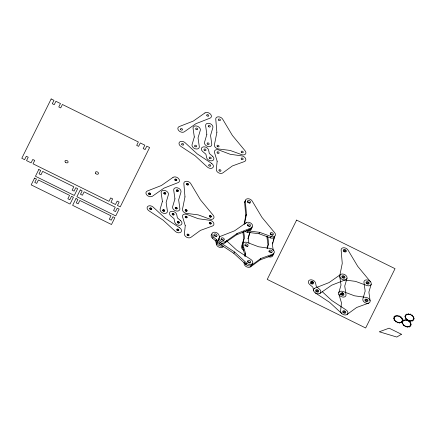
<?xml version="1.0" encoding="UTF-8"?>
<svg xmlns="http://www.w3.org/2000/svg" width="436" height="436" viewBox="0 0 436 436"><rect width="100%" height="100%" fill="white"/><g stroke="black" fill="none" stroke-linecap="round" stroke-linejoin="round"><path stroke-width="0.65" d="M244.242 262.063L244.106 263.322A3.869 2.709 26.2 0 0 246.4 266.712A3.869 2.709 26.2 0 0 250.618 266.816L260.156 259.867L272.189 255.485L272.871 254.095A3.869 2.709 26.2 0 0 274.07 251.032A3.869 2.709 26.2 0 0 270.249 248.395L258.679 246.798L247.261 242.481A3.869 2.709 26.2 0 0 242.988 245.027L242.307 246.416L244.961 255.147L244.83 256.406M245.386 256.275L245.648 253.757L242.988 245.027M244.073 224.202L245.768 215.749L246.454 214.359L245.326 201.078A3.869 2.709 26.2 0 1 247.98 198.74A3.869 2.709 26.2 0 1 252.231 201.089L261.938 217.346L274.68 232.737A3.869 2.709 26.2 0 1 274.947 236.034A3.869 2.709 26.2 0 1 271.148 236.525L259.654 232.339L248.068 230.889A3.869 2.709 26.2 0 1 246.46 230.41M244.492 224.115L246.454 214.359M339.775 275.726L342.26 263.371L341.132 250.095A3.869 2.709 26.2 0 1 343.786 247.752A3.869 2.709 26.2 0 1 348.037 250.106L357.743 266.363L370.486 281.754M397.12 322.1C396.689 322.618 398.095 323.19 398.008 322.422M398.493 316.149C398.4 315.397 399.796 315.915 399.381 316.465M408.243 320.264C408.488 321.141 407.54 319.375 407.317 320.422M409.933 314.427C409.878 313.686 411.257 314.236 410.816 314.77M409.126 320.607L408.908 320.961L408.21 320.673M242.274 245.108L244.536 237.44L243.664 231.538M247.85 238.841L248.133 237.887M248.275 237.407L248.558 236.448M248.7 235.969L248.983 235.009M249.125 234.53L249.403 233.571M249.545 233.097L249.686 232.617M250.09 232.186L248.253 238.41L248.961 243.239M266.995 248.297L268.004 244.879L266.783 236.138M267.246 248.378L268.685 243.49L267.693 236.388M272.293 243.904L272.582 242.928M272.729 242.443L272.871 241.953M273.159 240.977L273.448 239.996M273.59 239.511L273.879 238.536M274.707 236.655L272.402 244.471L273.241 250.482M338.767 292.73L341.023 285.068L339.758 276.484M347.002 278.37L344.74 286.038L346.004 294.622A3.869 2.709 26.2 0 1 342.407 297.003A3.869 2.709 26.2 0 1 338.696 293.057A3.869 2.709 26.2 0 1 343.067 291.493L354.484 295.81L366.055 297.407A3.869 2.709 26.2 0 1 370.131 301.151A3.869 2.709 26.2 0 1 366.077 303.091A3.869 2.709 26.2 0 1 362.866 298.933L365.172 291.117L363.951 282.37A3.869 2.709 26.2 0 1 367.548 280.01A3.869 2.709 26.2 0 1 371.265 283.929A3.869 2.709 26.2 0 1 366.954 285.536L355.46 281.351L343.873 279.901A3.869 2.709 26.2 0 1 339.818 275.552A3.869 2.709 26.2 0 1 345.356 274.98A3.869 2.709 26.2 0 1 345.688 279.716L331.583 285.237L320.002 293.341M371.194 284.283L368.889 292.098L370.11 300.84M405.039 326.008C404.532 326.477 405.878 327.142 405.905 326.401M408.183 320.814L408.287 320.465M223.57 246.155A3.869 2.709 26.2 0 1 219.853 247.452A3.869 2.709 26.2 0 1 216.392 244.296L215.711 240.977L212.49 238.241L213.177 236.852A3.869 2.709 26.2 0 1 213.624 232.268A3.869 2.709 26.2 0 1 219.101 235.489L219.51 237.478M215.711 240.977L216.392 239.587L213.177 236.852M216.392 244.296L217.079 242.907L216.392 239.587M220.049 242.405L219.586 243.947L233.843 253.349L246.002 264.554L246.683 263.17A3.869 2.709 26.2 0 0 252.122 263.927A3.869 2.709 26.2 0 0 250.929 259.507L236.677 250.106L226.464 240.694M245.768 215.749L244.645 202.468L245.326 201.078M219.581 237.811A3.869 2.709 26.2 0 0 219.526 241.964A3.869 2.709 26.2 0 0 224.878 242.939L225.559 241.549L237.146 233.445L251.25 227.924A3.869 2.709 26.2 0 0 251.605 223.777A3.869 2.709 26.2 0 0 246.16 222.709L234.573 230.813L220.469 236.334A3.869 2.709 26.2 0 0 220.115 240.481A3.869 2.709 26.2 0 0 225.559 241.549M224.878 242.939L236.465 234.835L237.146 233.445M245.702 223.635L246.16 222.709M233.843 253.349L234.524 251.959L220.273 242.558M245.037 231.369A3.869 2.709 26.2 0 0 247.386 232.279L248.068 230.889M251.25 227.924L250.569 229.314L236.465 234.835M244.961 255.147L245.648 253.757M247.386 232.279L258.968 233.729L259.654 232.339M250.618 266.816L251.3 265.426L260.837 258.477L272.871 254.095M258.968 233.729L270.467 237.914L271.148 236.525M260.156 259.867L260.837 258.477M340.739 294.322L341.023 294.464M314.176 288.567L314.34 288.436M395.517 321.054C394.782 321.327 395.964 322.253 396.253 321.626M400.248 316.945C400.531 316.313 401.725 317.25 400.984 317.512M406.674 319.174C405.921 319.392 407.06 320.384 407.388 319.762M411.671 315.272C411.993 314.65 413.148 315.653 412.385 315.86M347.105 314.438L356.643 307.489L368.676 303.113M340.598 274.5L329.011 282.604L314.906 288.125A3.869 2.709 26.2 0 0 314.487 292.202A3.869 2.709 26.2 0 0 319.871 293.428A3.869 2.709 26.2 0 0 319.49 289.172L316.274 286.43L315.593 283.111A3.869 2.709 26.2 0 0 310.11 279.89A3.869 2.709 26.2 0 0 309.664 284.479L312.885 287.215L313.566 290.534M403.545 324.853C402.75 325.005 403.845 326.063 404.216 325.469M409.006 321.354C409.36 320.771 410.483 321.79 409.677 321.97M312.111 281.531L311.795 281.7L311.969 282.773L313.244 282.087M342.467 293.205L342.783 293.036M342.75 293.346L343.067 293.172M312.078 281.841L312.394 281.672M312.361 281.978L312.677 281.809M312.645 282.119L312.961 281.95M343.633 293.455L342.358 294.137L342.184 293.068L342.5 292.894M343.028 293.483L343.35 293.314M394.455 319.659C393.555 319.495 394.324 320.825 394.891 320.373M401.611 318.198C402.15 317.735 402.973 319.059 402.047 318.907M405.676 317.762L405.251 318.013L406.08 318.476M412.979 316.558L413.808 317.021L413.383 317.272M402.662 323.408L402.205 323.632L403 324.133M410.216 322.689L411.017 323.19L410.559 323.414M394.144 318.187C393.365 317.631 393.381 319.13 394.193 318.901M402.308 319.67C403.093 319.408 403.169 320.967 402.357 320.378M405.436 316.296C404.657 315.724 404.635 317.223 405.447 316.999M413.606 318.035C414.445 317.833 414.391 319.337 413.622 318.738M402.559 321.964C401.834 321.348 401.643 322.809 402.504 322.651M410.717 324.171C411.573 323.992 411.399 325.518 410.663 324.858M342.184 293.068L343.312 293.624M311.795 281.7L312.928 282.261M394.651 316.934C394.166 316.198 393.348 317.386 394.302 317.506M402.199 321.065C403.18 321.19 402.297 322.389 401.85 321.632A4.333 3.03 26.2 0 1 394.733 320.149A4.333 3.03 26.2 0 1 398.166 316.073A4.333 3.03 26.2 0 1 401.85 321.632M406.009 315.075C405.573 314.334 404.663 315.473 405.633 315.626M413.426 319.408C414.413 319.577 413.448 320.716 413.05 319.959A4.333 3.03 26.2 0 1 405.927 318.253A4.333 3.03 26.2 0 1 409.611 314.34A4.333 3.03 26.2 0 1 413.05 319.959M403.256 320.809C402.869 320.073 401.856 321.092 402.82 321.321M410.401 325.501C411.382 325.73 410.331 326.777 409.965 326.014A4.333 3.03 26.2 0 1 402.875 323.904A4.333 3.03 26.2 0 1 406.995 320.318A4.333 3.03 26.2 0 1 409.965 326.014M315.392 292.965L329.649 302.361L341.802 313.571M322.291 291.744L331.796 300.508L346.053 309.909A3.869 2.709 26.2 0 1 347.721 313.729A3.869 2.709 26.2 0 1 343.623 314.667A3.869 2.709 26.2 0 1 340.587 311.151L341.453 302.769L338.794 294.038M234.524 251.959L246.683 263.17M395.866 316.149C395.735 315.424 394.329 315.937 395.19 316.46M401.311 322.106C402.183 322.629 400.749 323.152 400.635 322.422M407.279 314.34L406.379 314.127L406.581 314.628M412.478 320.406C413.333 320.961 411.867 321.408 411.78 320.694M404.624 320.171L403.725 319.91L403.883 320.406M409.339 326.417C410.145 327.005 408.646 327.354 408.597 326.651M397.556 315.98C397.676 315.321 396.171 315.239 396.689 315.98M399.812 322.591C400.341 323.354 398.787 323.223 398.945 322.591M408.995 314.231L408.183 313.735L408.118 314.198M410.941 320.836C411.431 321.594 409.911 321.452 410.063 320.803M406.379 320.171L405.605 319.637L405.491 320.084M407.731 326.738C408.145 327.518 406.641 327.278 406.843 326.651M242.901 232.393L243.849 238.83L241.593 246.493A3.869 2.709 26.2 0 0 243.855 250.264M221.793 244.792A3.869 2.709 26.2 0 1 218.104 242.416A3.869 2.709 26.2 0 1 218.681 239.32M223.003 246.013A3.869 2.709 26.2 0 1 217.918 244.536A3.869 2.709 26.2 0 1 218.169 240.634M251.894 226.834A3.869 2.709 26.2 0 1 248.694 229.494M247.457 225.336A1.662 1.161 26.2 0 1 249.779 226.507M251.261 228.693A3.869 2.709 26.2 0 1 246.444 230.437M220.872 239.408A1.662 1.161 26.2 0 1 222.431 239.364A1.662 1.161 26.2 0 1 223.597 240.519M252.122 263.638A3.869 2.709 26.2 0 1 249.076 265.938A3.869 2.709 26.2 0 1 244.928 262.99M247.49 261.796A1.662 1.161 26.2 0 1 250.013 263.159M212.49 238.241A3.869 2.709 26.2 0 1 212.119 233.979M213.831 235.347A1.662 1.161 26.2 0 1 216.327 236.579M274.789 236.05A3.869 2.709 26.2 0 1 270.467 237.914M244.645 202.468A3.869 2.709 26.2 0 1 245.599 200.565M270.151 234.067A1.662 1.161 26.2 0 1 272.598 235.162M247.479 201.873A1.662 1.161 26.2 0 1 249.883 203.399M243.353 248.024A3.869 2.709 26.2 0 1 243.108 244.007M273.595 253.065A3.869 2.709 26.2 0 1 270.178 255.61M244.781 245.381A1.662 1.161 26.2 0 1 247.397 246.558M268.778 251.643A1.662 1.161 26.2 0 1 271.454 252.629M272.963 254.913A3.869 2.709 26.2 0 1 268.14 256.553M274.102 237.457A3.869 2.709 26.2 0 1 274.021 238.045M185.251 225.674L184.395 233.849A3.869 2.709 26.2 0 0 186.69 237.239A3.869 2.709 26.2 0 0 190.903 237.342L200.44 230.393L212.474 226.012A3.869 2.709 26.2 0 0 213.673 222.949A3.869 2.709 26.2 0 0 209.852 220.311L198.282 218.714L186.864 214.398A3.869 2.709 26.2 0 0 182.591 216.943L185.251 225.674M217.155 161.238L216.3 169.413A3.869 2.709 26.2 0 0 218.594 172.809A3.869 2.709 26.2 0 0 222.807 172.907L232.35 165.958L244.383 161.576A3.869 2.709 26.2 0 0 245.577 158.513A3.869 2.709 26.2 0 0 241.757 155.875L230.192 154.279L218.768 149.962A3.869 2.709 26.2 0 0 214.501 152.507L217.155 161.238M184.978 196.881L182.499 209.236A3.869 2.709 26.2 0 0 186.597 213.411L198.178 214.861L209.678 219.046A3.869 2.709 26.2 0 0 213.477 218.556A3.869 2.709 26.2 0 0 213.209 215.259L200.462 199.868L190.755 183.611A3.869 2.709 26.2 0 0 186.504 181.262A3.869 2.709 26.2 0 0 183.856 183.6L184.978 196.881M216.883 132.446L214.403 144.801A3.869 2.709 26.2 0 0 218.501 148.976L230.088 150.425L241.582 154.611A3.869 2.709 26.2 0 0 245.381 154.121A3.869 2.709 26.2 0 0 245.114 150.823L232.372 135.433L222.665 119.175A3.869 2.709 26.2 0 0 218.414 116.826A3.869 2.709 26.2 0 0 215.76 119.164L216.883 132.446M162.41 201.416L160.154 209.078A3.869 2.709 26.2 0 0 163.571 213.297A3.869 2.709 26.2 0 0 167.391 210.97L166.132 202.386L168.389 194.723A3.869 2.709 26.2 0 0 164.966 190.505A3.869 2.709 26.2 0 0 161.146 192.832L162.41 201.416M174.934 198.909L172.629 206.724A3.869 2.709 26.2 0 0 176.035 210.937A3.869 2.709 26.2 0 0 179.872 208.631L178.651 199.89L180.956 192.074A3.869 2.709 26.2 0 0 177.55 187.856A3.869 2.709 26.2 0 0 173.713 190.167L174.934 198.909M194.314 136.98L192.058 144.643A3.869 2.709 26.2 0 0 195.475 148.861A3.869 2.709 26.2 0 0 199.296 146.534L198.037 137.95L200.293 130.288A3.869 2.709 26.2 0 0 196.876 126.069A3.869 2.709 26.2 0 0 193.055 128.397L194.314 136.98M206.838 134.473L204.533 142.289A3.869 2.709 26.2 0 0 207.939 146.507A3.869 2.709 26.2 0 0 211.776 144.196L210.555 135.454L212.861 127.639A3.869 2.709 26.2 0 0 209.454 123.421A3.869 2.709 26.2 0 0 205.618 125.731L206.838 134.473M51.17 98.95L21.8 158.268L24.601 159.652L26.285 156.257L28.226 157.216L26.547 160.612L31.092 162.857L32.771 159.462L34.717 160.421L33.032 163.816L108.995 201.307L110.679 197.911L112.619 198.87L110.94 202.266L115.486 204.511L117.17 201.116L119.11 202.075L117.431 205.47L120.232 206.855L149.603 147.537L146.801 146.153L145.117 149.548L143.177 148.589L144.856 145.193L140.31 142.948L138.632 146.343L136.686 145.384L138.37 141.989L62.408 104.498L60.724 107.894L58.784 106.934L60.462 103.539L55.917 101.294L54.233 104.689L52.293 103.73L53.977 100.335L51.17 98.95M34.553 178.084L31.19 184.88L70.043 204.053L73.406 197.263L71.499 196.32L69.814 199.715L67.874 198.762L69.553 195.361L38.401 179.986L36.722 183.382L34.776 182.422L36.461 179.027L34.553 178.084M38.809 169.484L35.447 176.275L74.3 195.453L77.668 188.663L75.755 187.72L74.076 191.115L72.131 190.156L73.815 186.761L42.663 171.386L40.979 174.781L39.038 173.822L40.722 170.427L38.809 169.484M75.995 198.544L72.632 205.334L111.485 224.513L114.848 217.722L112.94 216.779L111.262 220.175L109.316 219.215L111 215.82L79.848 200.446L78.164 203.841L76.224 202.882L77.902 199.486L75.995 198.544M80.257 189.938L76.894 196.729L115.747 215.907L119.11 209.117L117.202 208.174L115.518 211.569L113.578 210.61L115.257 207.214L84.11 191.84L82.426 195.235L80.48 194.276L82.164 190.881L80.257 189.938M296.6 220.093L267.23 279.411L365.662 327.992L395.032 268.674L296.6 220.093M340.772 294.011L341.115 294.507L340.772 294.011M204.92 112.951L193.339 121.055L179.229 126.582A3.869 2.709 26.2 0 0 178.88 130.729A3.869 2.709 26.2 0 0 184.324 131.797L195.911 123.693L210.016 118.172A3.869 2.709 26.2 0 0 210.37 114.025A3.869 2.709 26.2 0 0 204.92 112.951M173.016 177.387L161.429 185.491L147.324 191.012A3.869 2.709 26.2 0 0 146.97 195.159A3.869 2.709 26.2 0 0 152.42 196.233L164.001 188.129L178.111 182.602A3.869 2.709 26.2 0 0 178.46 178.455A3.869 2.709 26.2 0 0 173.016 177.387M401.425 334.248L396.815 337.05L379.282 331.774L389.119 328.177L401.425 334.248M211.531 163.331L197.279 153.93L185.12 142.725A3.869 2.709 26.2 0 0 179.681 141.967A3.869 2.709 26.2 0 0 180.875 146.382L195.126 155.783L207.285 166.988A3.869 2.709 26.2 0 0 212.724 167.751A3.869 2.709 26.2 0 0 211.531 163.331M179.627 227.766L165.369 218.365L153.216 207.155A3.869 2.709 26.2 0 0 147.771 206.397A3.869 2.709 26.2 0 0 148.965 210.817L163.222 220.218L175.376 231.423A3.869 2.709 26.2 0 0 180.82 232.181A3.869 2.709 26.2 0 0 179.627 227.766M212.528 156.192L209.307 153.456L208.626 150.137A3.869 2.709 26.2 0 0 203.149 146.916A3.869 2.709 26.2 0 0 202.702 151.499L205.917 154.235L206.599 157.554A3.869 2.709 26.2 0 0 212.081 160.775A3.869 2.709 26.2 0 0 212.528 156.192M180.624 220.627L177.403 217.891L176.722 214.572A3.869 2.709 26.2 0 0 171.244 211.346A3.869 2.709 26.2 0 0 170.792 215.934L174.013 218.67L174.694 221.989A3.869 2.709 26.2 0 0 180.172 225.21A3.869 2.709 26.2 0 0 180.624 220.627M221.559 239.62A1.662 1.161 26.2 0 0 224.24 239.816A1.662 1.161 26.2 0 0 222.453 237.816A1.662 1.161 26.2 0 0 221.559 239.62M247.779 225.712A1.662 1.161 26.2 0 0 250.46 225.908A1.662 1.161 26.2 0 0 248.673 223.908A1.662 1.161 26.2 0 0 247.779 225.712M247.948 262.129A1.662 1.161 26.2 0 0 250.624 262.33A1.662 1.161 26.2 0 0 248.836 260.325A1.662 1.161 26.2 0 0 247.948 262.129M214.289 235.68A1.662 1.161 26.2 0 0 216.97 235.881A1.662 1.161 26.2 0 0 215.182 233.876A1.662 1.161 26.2 0 0 214.289 235.68M219.183 170.814A1.085 0.758 26.2 0 0 220.932 170.945A1.085 0.758 26.2 0 0 219.766 169.637A1.085 0.758 26.2 0 0 219.183 170.814M218.649 120.145A1.085 0.758 26.2 0 0 220.398 120.276A1.085 0.758 26.2 0 0 219.232 118.968A1.085 0.758 26.2 0 0 218.649 120.145M217.259 146.387A1.085 0.758 26.2 0 0 219.008 146.518A1.085 0.758 26.2 0 0 217.842 145.21A1.085 0.758 26.2 0 0 217.259 146.387M241.451 152.295A1.085 0.758 26.2 0 0 243.201 152.426A1.085 0.758 26.2 0 0 242.035 151.118A1.085 0.758 26.2 0 0 241.451 152.295M241.386 159.151A1.085 0.758 26.2 0 0 243.135 159.282A1.085 0.758 26.2 0 0 241.969 157.979A1.085 0.758 26.2 0 0 241.386 159.151M217.281 152.954A1.085 0.758 26.2 0 0 219.03 153.085A1.085 0.758 26.2 0 0 217.864 151.777A1.085 0.758 26.2 0 0 217.281 152.954M209.449 158.246A1.085 0.758 26.2 0 0 211.193 158.377A1.085 0.758 26.2 0 0 210.032 157.069A1.085 0.758 26.2 0 0 209.449 158.246M204.228 150.142A1.085 0.758 26.2 0 0 205.977 150.273A1.085 0.758 26.2 0 0 204.811 148.965A1.085 0.758 26.2 0 0 204.228 150.142M207.351 144.044A1.085 0.758 26.2 0 0 209.095 144.174A1.085 0.758 26.2 0 0 207.934 142.866A1.085 0.758 26.2 0 0 207.351 144.044M208.49 126.582A1.085 0.758 26.2 0 0 210.239 126.713A1.085 0.758 26.2 0 0 209.073 125.405A1.085 0.758 26.2 0 0 208.49 126.582M206.958 115.769A1.085 0.758 26.2 0 0 208.702 115.9A1.085 0.758 26.2 0 0 207.536 114.592A1.085 0.758 26.2 0 0 206.958 115.769M180.738 129.677A1.085 0.758 26.2 0 0 182.482 129.808A1.085 0.758 26.2 0 0 181.316 128.5A1.085 0.758 26.2 0 0 180.738 129.677M195.928 129.23A1.085 0.758 26.2 0 0 197.672 129.361A1.085 0.758 26.2 0 0 196.505 128.053A1.085 0.758 26.2 0 0 195.928 129.23M194.87 146.398A1.085 0.758 26.2 0 0 196.62 146.529A1.085 0.758 26.2 0 0 195.453 145.221A1.085 0.758 26.2 0 0 194.87 146.398M181.888 144.643A1.085 0.758 26.2 0 0 183.638 144.774A1.085 0.758 26.2 0 0 182.471 143.466A1.085 0.758 26.2 0 0 181.888 144.643M208.958 165.767A1.085 0.758 26.2 0 0 210.708 165.898A1.085 0.758 26.2 0 0 209.542 164.59A1.085 0.758 26.2 0 0 208.958 165.767M186.744 184.581A1.085 0.758 26.2 0 0 188.494 184.711A1.085 0.758 26.2 0 0 187.327 183.403A1.085 0.758 26.2 0 0 186.744 184.581M185.355 210.822A1.085 0.758 26.2 0 0 187.099 210.953A1.085 0.758 26.2 0 0 185.938 209.645A1.085 0.758 26.2 0 0 185.355 210.822M209.547 216.73A1.085 0.758 26.2 0 0 211.297 216.861A1.085 0.758 26.2 0 0 210.13 215.553A1.085 0.758 26.2 0 0 209.547 216.73M209.482 223.586A1.085 0.758 26.2 0 0 211.231 223.717A1.085 0.758 26.2 0 0 210.065 222.409A1.085 0.758 26.2 0 0 209.482 223.586M185.376 217.384A1.085 0.758 26.2 0 0 187.126 217.52A1.085 0.758 26.2 0 0 185.959 216.212A1.085 0.758 26.2 0 0 185.376 217.384M187.278 235.249A1.085 0.758 26.2 0 0 189.028 235.38A1.085 0.758 26.2 0 0 187.862 234.072A1.085 0.758 26.2 0 0 187.278 235.249M177.539 222.682A1.085 0.758 26.2 0 0 179.289 222.812A1.085 0.758 26.2 0 0 178.122 221.504A1.085 0.758 26.2 0 0 177.539 222.682M172.324 214.577A1.085 0.758 26.2 0 0 174.068 214.708A1.085 0.758 26.2 0 0 172.901 213.4A1.085 0.758 26.2 0 0 172.324 214.577M175.441 208.479A1.085 0.758 26.2 0 0 177.19 208.61A1.085 0.758 26.2 0 0 176.024 207.302A1.085 0.758 26.2 0 0 175.441 208.479M176.585 191.017A1.085 0.758 26.2 0 0 178.335 191.148A1.085 0.758 26.2 0 0 177.169 189.84A1.085 0.758 26.2 0 0 176.585 191.017M175.049 180.204A1.085 0.758 26.2 0 0 176.798 180.335A1.085 0.758 26.2 0 0 175.632 179.027A1.085 0.758 26.2 0 0 175.049 180.204M148.829 194.113A1.085 0.758 26.2 0 0 150.578 194.243A1.085 0.758 26.2 0 0 149.412 192.935A1.085 0.758 26.2 0 0 148.829 194.113M164.018 193.666A1.085 0.758 26.2 0 0 165.767 193.797A1.085 0.758 26.2 0 0 164.601 192.489A1.085 0.758 26.2 0 0 164.018 193.666M162.966 210.833A1.085 0.758 26.2 0 0 164.715 210.964A1.085 0.758 26.2 0 0 163.549 209.656A1.085 0.758 26.2 0 0 162.966 210.833M149.984 209.078A1.085 0.758 26.2 0 0 151.733 209.209A1.085 0.758 26.2 0 0 150.567 207.901A1.085 0.758 26.2 0 0 149.984 209.078M177.054 230.203A1.085 0.758 26.2 0 0 178.804 230.333A1.085 0.758 26.2 0 0 177.637 229.025A1.085 0.758 26.2 0 0 177.054 230.203M172.503 214.496A0.828 0.583 26.2 0 0 173.844 214.594A0.828 0.583 26.2 0 0 172.95 213.591A0.828 0.583 26.2 0 0 172.503 214.496M177.725 222.6A0.828 0.583 26.2 0 0 179.065 222.698A0.828 0.583 26.2 0 0 178.171 221.695A0.828 0.583 26.2 0 0 177.725 222.6M176.765 190.935A0.828 0.583 26.2 0 0 178.106 191.033A0.828 0.583 26.2 0 0 177.212 190.031A0.828 0.583 26.2 0 0 176.765 190.935M175.626 208.397A0.828 0.583 26.2 0 0 176.967 208.495A0.828 0.583 26.2 0 0 176.073 207.492A0.828 0.583 26.2 0 0 175.626 208.397M164.203 193.584A0.828 0.583 26.2 0 0 165.544 193.682A0.828 0.583 26.2 0 0 164.65 192.679A0.828 0.583 26.2 0 0 164.203 193.584M163.151 210.752A0.828 0.583 26.2 0 0 164.486 210.855A0.828 0.583 26.2 0 0 163.593 209.852A0.828 0.583 26.2 0 0 163.151 210.752M177.234 230.121A0.828 0.583 26.2 0 0 178.575 230.219A0.828 0.583 26.2 0 0 177.681 229.216A0.828 0.583 26.2 0 0 177.234 230.121M150.164 208.997A0.828 0.583 26.2 0 0 151.505 209.1A0.828 0.583 26.2 0 0 150.611 208.097A0.828 0.583 26.2 0 0 150.164 208.997M149.014 194.031A0.828 0.583 26.2 0 0 150.349 194.129A0.828 0.583 26.2 0 0 149.455 193.126A0.828 0.583 26.2 0 0 149.014 194.031M175.234 180.123A0.828 0.583 26.2 0 0 176.575 180.221A0.828 0.583 26.2 0 0 175.681 179.218A0.828 0.583 26.2 0 0 175.234 180.123M186.924 184.499A0.828 0.583 26.2 0 0 188.265 184.597A0.828 0.583 26.2 0 0 187.371 183.594A0.828 0.583 26.2 0 0 186.924 184.499M209.727 216.648A0.828 0.583 26.2 0 0 211.068 216.746A0.828 0.583 26.2 0 0 210.174 215.749A0.828 0.583 26.2 0 0 209.727 216.648M185.534 210.741A0.828 0.583 26.2 0 0 186.875 210.839A0.828 0.583 26.2 0 0 185.981 209.836A0.828 0.583 26.2 0 0 185.534 210.741M209.662 223.505A0.828 0.583 26.2 0 0 211.002 223.608A0.828 0.583 26.2 0 0 210.108 222.605A0.828 0.583 26.2 0 0 209.662 223.505M185.556 217.308A0.828 0.583 26.2 0 0 186.897 217.406A0.828 0.583 26.2 0 0 186.003 216.403A0.828 0.583 26.2 0 0 185.556 217.308M187.458 235.168A0.828 0.583 26.2 0 0 188.799 235.266A0.828 0.583 26.2 0 0 187.905 234.263A0.828 0.583 26.2 0 0 187.458 235.168M344.2 250.994A0.828 0.583 26.2 0 0 345.541 251.092A0.828 0.583 26.2 0 0 344.647 250.09A0.828 0.583 26.2 0 0 344.2 250.994M367.008 283.144A0.828 0.583 26.2 0 0 368.349 283.242A0.828 0.583 26.2 0 0 367.455 282.239A0.828 0.583 26.2 0 0 367.008 283.144M342.81 277.236A0.828 0.583 26.2 0 0 344.151 277.334A0.828 0.583 26.2 0 0 343.257 276.331A0.828 0.583 26.2 0 0 342.81 277.236M365.864 300.606A0.828 0.583 26.2 0 0 367.205 300.704A0.828 0.583 26.2 0 0 366.311 299.701A0.828 0.583 26.2 0 0 365.864 300.606M341.759 294.404A0.828 0.583 26.2 0 0 343.099 294.502A0.828 0.583 26.2 0 0 342.206 293.499A0.828 0.583 26.2 0 0 341.759 294.404M311.375 283.04A0.828 0.583 26.2 0 0 312.71 283.138A0.828 0.583 26.2 0 0 311.816 282.136A0.828 0.583 26.2 0 0 311.375 283.04M316.591 291.144A0.828 0.583 26.2 0 0 317.931 291.243A0.828 0.583 26.2 0 0 317.037 290.24A0.828 0.583 26.2 0 0 316.591 291.144M343.661 312.263A0.828 0.583 26.2 0 0 345.001 312.361A0.828 0.583 26.2 0 0 344.108 311.364A0.828 0.583 26.2 0 0 343.661 312.263M270.609 234.394A1.662 1.161 26.2 0 0 273.29 234.595A1.662 1.161 26.2 0 0 271.503 232.59A1.662 1.161 26.2 0 0 270.609 234.394M247.801 202.244A1.662 1.161 26.2 0 0 250.482 202.446A1.662 1.161 26.2 0 0 248.694 200.44A1.662 1.161 26.2 0 0 247.801 202.244M245.359 245.659A1.662 1.161 26.2 0 0 248.04 245.86A1.662 1.161 26.2 0 0 246.253 243.855A1.662 1.161 26.2 0 0 245.359 245.659M269.464 251.855A1.662 1.161 26.2 0 0 272.146 252.057A1.662 1.161 26.2 0 0 270.358 250.051A1.662 1.161 26.2 0 0 269.464 251.855M65.346 162.165A1.662 1.161 26.2 0 0 68.027 162.366A1.662 1.161 26.2 0 0 66.239 160.361A1.662 1.161 26.2 0 0 65.346 162.165M95.735 173.533A1.662 1.161 26.2 0 0 98.416 173.73A1.662 1.161 26.2 0 0 96.629 171.73A1.662 1.161 26.2 0 0 95.735 173.533M365.27 300.873A1.662 1.161 26.2 0 0 367.951 301.074A1.662 1.161 26.2 0 0 366.164 299.069A1.662 1.161 26.2 0 0 365.27 300.873M343.067 312.53A1.662 1.161 26.2 0 0 345.748 312.732A1.662 1.161 26.2 0 0 343.96 310.726A1.662 1.161 26.2 0 0 343.067 312.53M343.606 251.261A1.662 1.161 26.2 0 0 346.288 251.458A1.662 1.161 26.2 0 0 344.5 249.457A1.662 1.161 26.2 0 0 343.606 251.261M366.414 283.411A1.662 1.161 26.2 0 0 369.09 283.613A1.662 1.161 26.2 0 0 367.303 281.607A1.662 1.161 26.2 0 0 366.414 283.411M342.216 277.503A1.662 1.161 26.2 0 0 344.898 277.699A1.662 1.161 26.2 0 0 343.11 275.699A1.662 1.161 26.2 0 0 342.216 277.503M310.775 283.307A1.662 1.161 26.2 0 0 313.457 283.504A1.662 1.161 26.2 0 0 311.669 281.503A1.662 1.161 26.2 0 0 310.775 283.307M315.996 291.412A1.662 1.161 26.2 0 0 318.678 291.608A1.662 1.161 26.2 0 0 316.89 289.608A1.662 1.161 26.2 0 0 315.996 291.412M341.165 294.671A1.662 1.161 26.2 0 0 343.846 294.872A1.662 1.161 26.2 0 0 342.058 292.867A1.662 1.161 26.2 0 0 341.165 294.671"/></g></svg>
